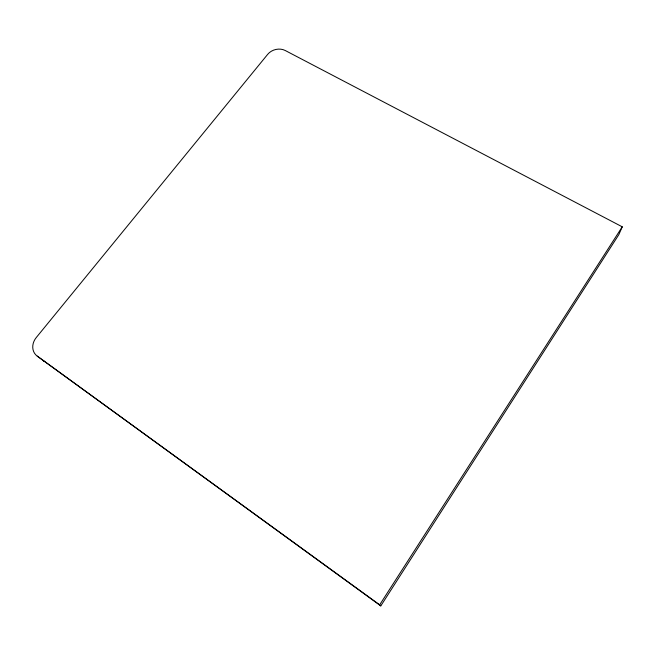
<?xml version="1.0" encoding="UTF-8"?>
<svg xmlns="http://www.w3.org/2000/svg" width="655" height="655" viewBox="0 0 655 655"><rect width="100%" height="100%" fill="white"/><g stroke="black" fill="none" stroke-linecap="round" stroke-linejoin="round"><path stroke-width="0.98" d="M622.25 226.818L618.828 234.637L380.784 605.908L37.229 356.115A14.59 12.453 -41.6 0 1 36.279 337.522L267.698 54.332A12.781 10.48 -15.5 0 1 285.277 50.533L622.25 226.818L379.671 604.835L380.784 605.908M37.229 356.115L379.671 604.835M44.278 361.462A14.328 12.281 -41.8 0 1 43.042 360.414"/></g></svg>
